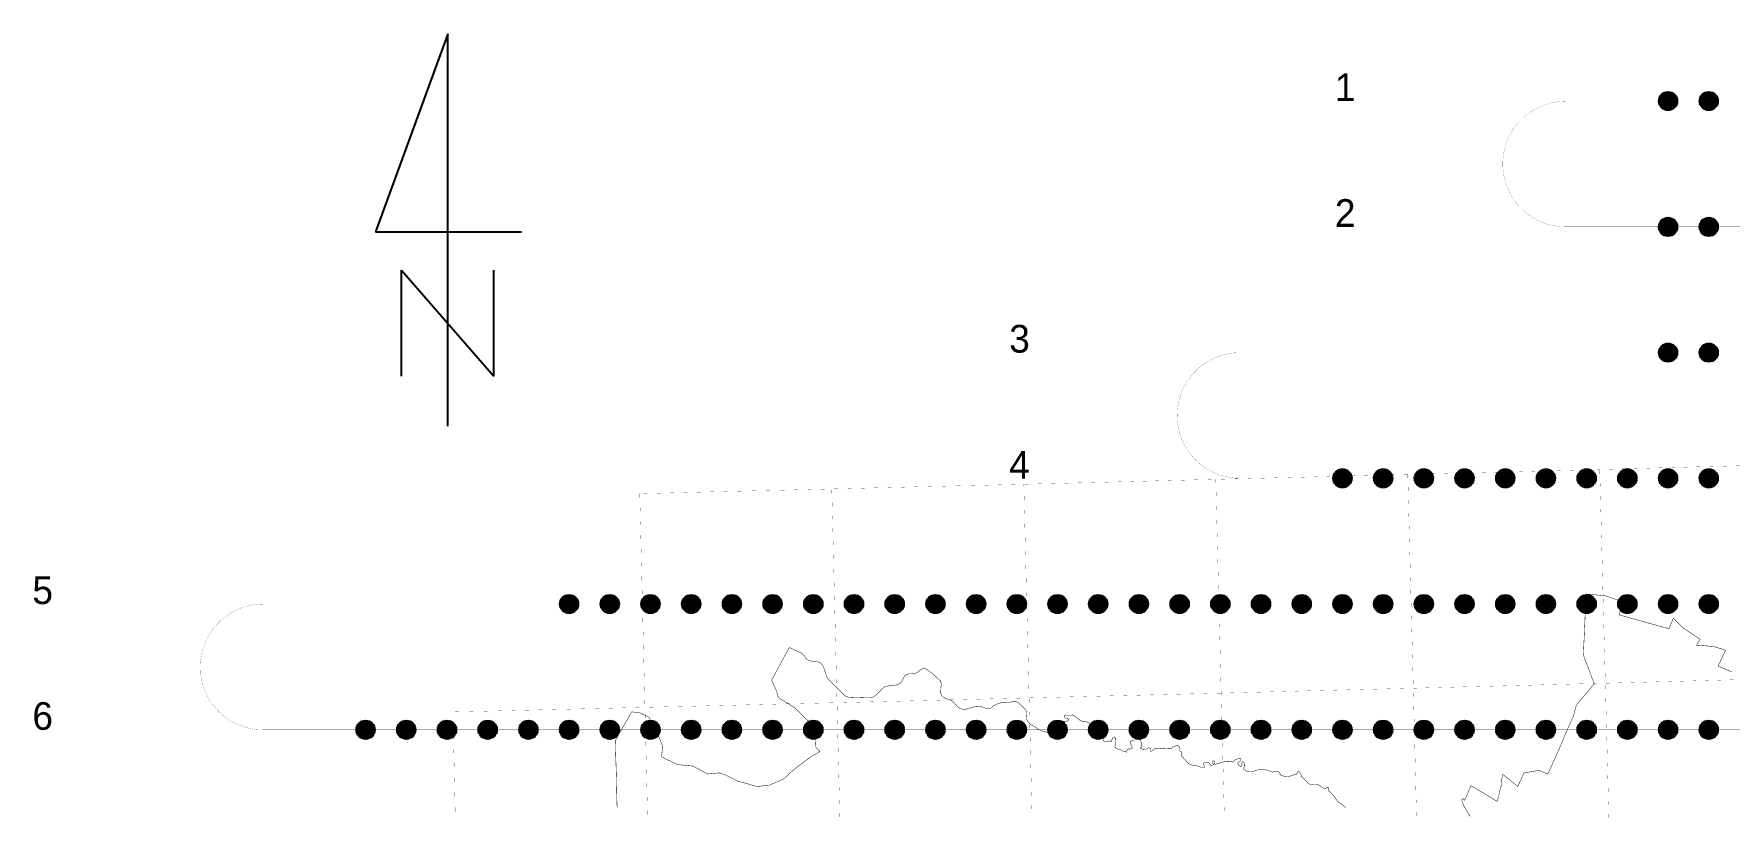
# Model space of a CAD drawing. Header units: inches. Extents: x 606089 to 652529, y 590739 to 614135.
# Drawn here: x 607852 to 626218, y 605557 to 613938 of the extents above; entities that cross this region are included whole.
import ezdxf

# ---------------------------------------------------------------- set-up
doc = ezdxf.new("R2010")
doc.units = ezdxf.units.IN
doc.header["$MEASUREMENT"] = 0
doc.layers.get('0').update_dxf_attribs({"color": 5})
for name, color, linetype in [('gminy_2019', 3, 'Continuous'), ('nadirki', 1, 'Continuous'), ('numerki', 1, 'Continuous'), ('polilinia', 1, 'Continuous')]:
    doc.layers.add(name, color=color, linetype=linetype)
doc.layers.add('polnoc', color=7, linetype='Continuous', lineweight=25, true_color=0x000000)

msp = doc.modelspace()

# ---------------------------------------------------------------- hatches: boundary and pattern name
at = {"layer": 'nadirki'}
h = msp.add_hatch(color=256, dxfattribs=at)
h.dxf.hatch_style = 1
h.paths.add_polyline_path([(625657, 613210, 1), (625457, 613210, 1)])
h = msp.add_hatch(color=256, dxfattribs=at)
h.dxf.hatch_style = 1
h.paths.add_polyline_path([(626098, 613210, 1), (625898, 613210, 1)])
h = msp.add_hatch(color=256, dxfattribs=at)
h.dxf.hatch_style = 1
h.paths.add_polyline_path([(625657, 611847, 1), (625457, 611847, 1)])
h = msp.add_hatch(color=256, dxfattribs=at)
h.dxf.hatch_style = 1
h.paths.add_polyline_path([(626098, 611847, 1), (625898, 611847, 1)])
h = msp.add_hatch(color=256, dxfattribs=at)
h.dxf.hatch_style = 1
h.paths.add_polyline_path([(625657, 610484, 1), (625457, 610484, 1)])
h = msp.add_hatch(color=256, dxfattribs=at)
h.dxf.hatch_style = 1
h.paths.add_polyline_path([(626098, 610484, 1), (625898, 610484, 1)])
h = msp.add_hatch(color=256, dxfattribs=at)
h.dxf.hatch_style = 1
h.paths.add_polyline_path([(622129, 609121, 1), (621929, 609121, 1)])
h = msp.add_hatch(color=256, dxfattribs=at)
h.dxf.hatch_style = 1
h.paths.add_polyline_path([(622570, 609121, 1), (622370, 609121, 1)])
h = msp.add_hatch(color=256, dxfattribs=at)
h.dxf.hatch_style = 1
h.paths.add_polyline_path([(623011, 609121, 1), (622811, 609121, 1)])
h = msp.add_hatch(color=256, dxfattribs=at)
h.dxf.hatch_style = 1
h.paths.add_polyline_path([(623452, 609121, 1), (623252, 609121, 1)])
h = msp.add_hatch(color=256, dxfattribs=at)
h.dxf.hatch_style = 1
h.paths.add_polyline_path([(623893, 609121, 1), (623693, 609121, 1)])
h = msp.add_hatch(color=256, dxfattribs=at)
h.dxf.hatch_style = 1
h.paths.add_polyline_path([(624334, 609121, 1), (624134, 609121, 1)])
h = msp.add_hatch(color=256, dxfattribs=at)
h.dxf.hatch_style = 1
h.paths.add_polyline_path([(624775, 609121, 1), (624575, 609121, 1)])
h = msp.add_hatch(color=256, dxfattribs=at)
h.dxf.hatch_style = 1
h.paths.add_polyline_path([(625216, 609121, 1), (625016, 609121, 1)])
h = msp.add_hatch(color=256, dxfattribs=at)
h.dxf.hatch_style = 1
h.paths.add_polyline_path([(625657, 609121, 1), (625457, 609121, 1)])
h = msp.add_hatch(color=256, dxfattribs=at)
h.dxf.hatch_style = 1
h.paths.add_polyline_path([(626098, 609121, 1), (625898, 609121, 1)])
h = msp.add_hatch(color=256, dxfattribs=at)
h.dxf.hatch_style = 1
h.paths.add_polyline_path([(613750, 607758, 1), (613550, 607758, 1)])
h = msp.add_hatch(color=256, dxfattribs=at)
h.dxf.hatch_style = 1
h.paths.add_polyline_path([(614191, 607758, 1), (613991, 607758, 1)])
h = msp.add_hatch(color=256, dxfattribs=at)
h.dxf.hatch_style = 1
h.paths.add_polyline_path([(614632, 607758, 1), (614432, 607758, 1)])
h = msp.add_hatch(color=256, dxfattribs=at)
h.dxf.hatch_style = 1
h.paths.add_polyline_path([(615073, 607758, 1), (614873, 607758, 1)])
h = msp.add_hatch(color=256, dxfattribs=at)
h.dxf.hatch_style = 1
h.paths.add_polyline_path([(615514, 607758, 1), (615314, 607758, 1)])
h = msp.add_hatch(color=256, dxfattribs=at)
h.dxf.hatch_style = 1
h.paths.add_polyline_path([(615955, 607758, 1), (615755, 607758, 1)])
h = msp.add_hatch(color=256, dxfattribs=at)
h.dxf.hatch_style = 1
h.paths.add_polyline_path([(616396, 607758, 1), (616196, 607758, 1)])
h = msp.add_hatch(color=256, dxfattribs=at)
h.dxf.hatch_style = 1
h.paths.add_polyline_path([(616837, 607758, 1), (616637, 607758, 1)])
h = msp.add_hatch(color=256, dxfattribs=at)
h.dxf.hatch_style = 1
h.paths.add_polyline_path([(617278, 607758, 1), (617078, 607758, 1)])
h = msp.add_hatch(color=256, dxfattribs=at)
h.dxf.hatch_style = 1
h.paths.add_polyline_path([(617719, 607758, 1), (617519, 607758, 1)])
h = msp.add_hatch(color=256, dxfattribs=at)
h.dxf.hatch_style = 1
h.paths.add_polyline_path([(618160, 607758, 1), (617960, 607758, 1)])
h = msp.add_hatch(color=256, dxfattribs=at)
h.dxf.hatch_style = 1
h.paths.add_polyline_path([(618601, 607758, 1), (618401, 607758, 1)])
h = msp.add_hatch(color=256, dxfattribs=at)
h.dxf.hatch_style = 1
h.paths.add_polyline_path([(619042, 607758, 1), (618842, 607758, 1)])
h = msp.add_hatch(color=256, dxfattribs=at)
h.dxf.hatch_style = 1
h.paths.add_polyline_path([(619483, 607758, 1), (619283, 607758, 1)])
h = msp.add_hatch(color=256, dxfattribs=at)
h.dxf.hatch_style = 1
h.paths.add_polyline_path([(619924, 607758, 1), (619724, 607758, 1)])
h = msp.add_hatch(color=256, dxfattribs=at)
h.dxf.hatch_style = 1
h.paths.add_polyline_path([(620365, 607758, 1), (620165, 607758, 1)])
h = msp.add_hatch(color=256, dxfattribs=at)
h.dxf.hatch_style = 1
h.paths.add_polyline_path([(620806, 607758, 1), (620606, 607758, 1)])
h = msp.add_hatch(color=256, dxfattribs=at)
h.dxf.hatch_style = 1
h.paths.add_polyline_path([(621247, 607758, 1), (621047, 607758, 1)])
h = msp.add_hatch(color=256, dxfattribs=at)
h.dxf.hatch_style = 1
h.paths.add_polyline_path([(621688, 607758, 1), (621488, 607758, 1)])
h = msp.add_hatch(color=256, dxfattribs=at)
h.dxf.hatch_style = 1
h.paths.add_polyline_path([(622129, 607758, 1), (621929, 607758, 1)])
h = msp.add_hatch(color=256, dxfattribs=at)
h.dxf.hatch_style = 1
h.paths.add_polyline_path([(622570, 607758, 1), (622370, 607758, 1)])
h = msp.add_hatch(color=256, dxfattribs=at)
h.dxf.hatch_style = 1
h.paths.add_polyline_path([(623011, 607758, 1), (622811, 607758, 1)])
h = msp.add_hatch(color=256, dxfattribs=at)
h.dxf.hatch_style = 1
h.paths.add_polyline_path([(623452, 607758, 1), (623252, 607758, 1)])
h = msp.add_hatch(color=256, dxfattribs=at)
h.dxf.hatch_style = 1
h.paths.add_polyline_path([(623893, 607758, 1), (623693, 607758, 1)])
h = msp.add_hatch(color=256, dxfattribs=at)
h.dxf.hatch_style = 1
h.paths.add_polyline_path([(624334, 607758, 1), (624134, 607758, 1)])
h = msp.add_hatch(color=256, dxfattribs=at)
h.dxf.hatch_style = 1
h.paths.add_polyline_path([(624775, 607758, 1), (624575, 607758, 1)])
h = msp.add_hatch(color=256, dxfattribs=at)
h.dxf.hatch_style = 1
h.paths.add_polyline_path([(625216, 607758, 1), (625016, 607758, 1)])
h = msp.add_hatch(color=256, dxfattribs=at)
h.dxf.hatch_style = 1
h.paths.add_polyline_path([(625657, 607758, 1), (625457, 607758, 1)])
h = msp.add_hatch(color=256, dxfattribs=at)
h.dxf.hatch_style = 1
h.paths.add_polyline_path([(626098, 607758, 1), (625898, 607758, 1)])
h = msp.add_hatch(color=256, dxfattribs=at)
h.dxf.hatch_style = 1
h.paths.add_polyline_path([(611545, 606395, 1), (611345, 606395, 1)])
h = msp.add_hatch(color=256, dxfattribs=at)
h.dxf.hatch_style = 1
h.paths.add_polyline_path([(611986, 606395, 1), (611786, 606395, 1)])
h = msp.add_hatch(color=256, dxfattribs=at)
h.dxf.hatch_style = 1
h.paths.add_polyline_path([(612427, 606395, 1), (612227, 606395, 1)])
h = msp.add_hatch(color=256, dxfattribs=at)
h.dxf.hatch_style = 1
h.paths.add_polyline_path([(612868, 606395, 1), (612668, 606395, 1)])
h = msp.add_hatch(color=256, dxfattribs=at)
h.dxf.hatch_style = 1
h.paths.add_polyline_path([(613309, 606395, 1), (613109, 606395, 1)])
h = msp.add_hatch(color=256, dxfattribs=at)
h.dxf.hatch_style = 1
h.paths.add_polyline_path([(613750, 606395, 1), (613550, 606395, 1)])
h = msp.add_hatch(color=256, dxfattribs=at)
h.dxf.hatch_style = 1
h.paths.add_polyline_path([(614191, 606395, 1), (613991, 606395, 1)])
h = msp.add_hatch(color=256, dxfattribs=at)
h.dxf.hatch_style = 1
h.paths.add_polyline_path([(614632, 606395, 1), (614432, 606395, 1)])
h = msp.add_hatch(color=256, dxfattribs=at)
h.dxf.hatch_style = 1
h.paths.add_polyline_path([(615073, 606395, 1), (614873, 606395, 1)])
h = msp.add_hatch(color=256, dxfattribs=at)
h.dxf.hatch_style = 1
h.paths.add_polyline_path([(615514, 606395, 1), (615314, 606395, 1)])
h = msp.add_hatch(color=256, dxfattribs=at)
h.dxf.hatch_style = 1
h.paths.add_polyline_path([(615955, 606395, 1), (615755, 606395, 1)])
h = msp.add_hatch(color=256, dxfattribs=at)
h.dxf.hatch_style = 1
h.paths.add_polyline_path([(616396, 606395, 1), (616196, 606395, 1)])
h = msp.add_hatch(color=256, dxfattribs=at)
h.dxf.hatch_style = 1
h.paths.add_polyline_path([(616837, 606395, 1), (616637, 606395, 1)])
h = msp.add_hatch(color=256, dxfattribs=at)
h.dxf.hatch_style = 1
h.paths.add_polyline_path([(617278, 606395, 1), (617078, 606395, 1)])
h = msp.add_hatch(color=256, dxfattribs=at)
h.dxf.hatch_style = 1
h.paths.add_polyline_path([(617719, 606395, 1), (617519, 606395, 1)])
h = msp.add_hatch(color=256, dxfattribs=at)
h.dxf.hatch_style = 1
h.paths.add_polyline_path([(618160, 606395, 1), (617960, 606395, 1)])
h = msp.add_hatch(color=256, dxfattribs=at)
h.dxf.hatch_style = 1
h.paths.add_polyline_path([(618601, 606395, 1), (618401, 606395, 1)])
h = msp.add_hatch(color=256, dxfattribs=at)
h.dxf.hatch_style = 1
h.paths.add_polyline_path([(619042, 606395, 1), (618842, 606395, 1)])
h = msp.add_hatch(color=256, dxfattribs=at)
h.dxf.hatch_style = 1
h.paths.add_polyline_path([(619483, 606395, 1), (619283, 606395, 1)])
h = msp.add_hatch(color=256, dxfattribs=at)
h.dxf.hatch_style = 1
h.paths.add_polyline_path([(619924, 606395, 1), (619724, 606395, 1)])
h = msp.add_hatch(color=256, dxfattribs=at)
h.dxf.hatch_style = 1
h.paths.add_polyline_path([(620365, 606395, 1), (620165, 606395, 1)])
h = msp.add_hatch(color=256, dxfattribs=at)
h.dxf.hatch_style = 1
h.paths.add_polyline_path([(620806, 606395, 1), (620606, 606395, 1)])
h = msp.add_hatch(color=256, dxfattribs=at)
h.dxf.hatch_style = 1
h.paths.add_polyline_path([(621247, 606395, 1), (621047, 606395, 1)])
h = msp.add_hatch(color=256, dxfattribs=at)
h.dxf.hatch_style = 1
h.paths.add_polyline_path([(621688, 606395, 1), (621488, 606395, 1)])
h = msp.add_hatch(color=256, dxfattribs=at)
h.dxf.hatch_style = 1
h.paths.add_polyline_path([(622129, 606395, 1), (621929, 606395, 1)])
h = msp.add_hatch(color=256, dxfattribs=at)
h.dxf.hatch_style = 1
h.paths.add_polyline_path([(622570, 606395, 1), (622370, 606395, 1)])
h = msp.add_hatch(color=256, dxfattribs=at)
h.dxf.hatch_style = 1
h.paths.add_polyline_path([(623011, 606395, 1), (622811, 606395, 1)])
h = msp.add_hatch(color=256, dxfattribs=at)
h.dxf.hatch_style = 1
h.paths.add_polyline_path([(623452, 606395, 1), (623252, 606395, 1)])
h = msp.add_hatch(color=256, dxfattribs=at)
h.dxf.hatch_style = 1
h.paths.add_polyline_path([(623893, 606395, 1), (623693, 606395, 1)])
h = msp.add_hatch(color=256, dxfattribs=at)
h.dxf.hatch_style = 1
h.paths.add_polyline_path([(624334, 606395, 1), (624134, 606395, 1)])
h = msp.add_hatch(color=256, dxfattribs=at)
h.dxf.hatch_style = 1
h.paths.add_polyline_path([(624775, 606395, 1), (624575, 606395, 1)])
h = msp.add_hatch(color=256, dxfattribs=at)
h.dxf.hatch_style = 1
h.paths.add_polyline_path([(625216, 606395, 1), (625016, 606395, 1)])
h = msp.add_hatch(color=256, dxfattribs=at)
h.dxf.hatch_style = 1
h.paths.add_polyline_path([(625657, 606395, 1), (625457, 606395, 1)])
h = msp.add_hatch(color=256, dxfattribs=at)
h.dxf.hatch_style = 1
h.paths.add_polyline_path([(626098, 606395, 1), (625898, 606395, 1)])

# ---------------------------------------------------------------- linework, layer by layer
at = {"const_width": 1}
for points in [[(624832, 608638), (624817, 609217), (625337, 609231), (625857, 609245), (626377, 609258), (626897, 609272), (626912, 608693), (626928, 608114), (626943, 607535), (626959, 606956), (626438, 606942), (625918, 606928), (625398, 606914), (624878, 606900), (624862, 607480), (624847, 608059), (624832, 608638)], [(616511, 608427), (616496, 609006), (617017, 609019), (617537, 609032), (618057, 609044), (618577, 609057), (618591, 608478), (618605, 607899), (618620, 607320), (618634, 606741), (618114, 606728), (617594, 606715), (617074, 606702), (616553, 606689), (616539, 607268), (616525, 607847), (616511, 608427)], [(618591, 608478), (618577, 609057), (619097, 609070), (619617, 609083), (620137, 609097), (620657, 609110), (620671, 608530), (620686, 607951), (620701, 607372), (620715, 606793), (620195, 606780), (619675, 606767), (619155, 606754), (618634, 606741), (618620, 607320), (618605, 607899), (618591, 608478)], [(620671, 608530), (620657, 609110), (621177, 609123), (621697, 609136), (622217, 609150), (622737, 609163), (622752, 608584), (622767, 608005), (622782, 607426), (622797, 606846), (622276, 606833), (621756, 606820), (621236, 606806), (620715, 606793), (620701, 607372), (620686, 607951), (620671, 608530)], [(622752, 608584), (622737, 609163), (623257, 609176), (623777, 609190), (624297, 609204), (624817, 609217), (624832, 608638), (624847, 608059), (624862, 607480), (624878, 606900), (624357, 606887), (623837, 606873), (623317, 606860), (622797, 606846), (622782, 607426), (622767, 608005), (622752, 608584)], [(614430, 608376), (614416, 608955), (614936, 608968), (615456, 608981), (615976, 608993), (616496, 609006), (616511, 608427), (616525, 607847), (616539, 607268), (616553, 606689), (616033, 606677), (615513, 606664), (614992, 606651), (614472, 606639), (614458, 607218), (614444, 607797), (614430, 608376)], [(620730, 606214), (620715, 606793), (621236, 606806), (621756, 606820), (622276, 606833), (622797, 606846), (622812, 606267), (622826, 605688), (622841, 605109), (622856, 604530), (622336, 604516), (621815, 604503), (621295, 604490), (620774, 604476), (620760, 605056), (620745, 605635), (620730, 606214)], [(622812, 606267), (622797, 606846), (623317, 606860), (623837, 606873), (624357, 606887), (624878, 606900), (624893, 606321), (624908, 605742), (624923, 605163), (624938, 604584), (624418, 604570), (623897, 604557), (623377, 604543), (622856, 604530), (622841, 605109), (622826, 605688), (622812, 606267)], [(624893, 606321), (624878, 606900), (625398, 606914), (625918, 606928), (626438, 606942), (626959, 606956), (626974, 606376), (626990, 605797), (627005, 605218), (627021, 604639), (626500, 604625), (625980, 604611), (625459, 604597), (624938, 604584), (624923, 605163), (624908, 605742), (624893, 606321)], [(614486, 606059), (614472, 606639), (614992, 606651), (615513, 606664), (616033, 606677), (616553, 606689), (616567, 606110), (616582, 605531), (616596, 604952), (616610, 604372), (616089, 604360), (615569, 604347), (615048, 604335), (614528, 604322), (614514, 604901), (614500, 605480), (614486, 606059)], [(616567, 606110), (616553, 606689), (617074, 606702), (617594, 606715), (618114, 606728), (618634, 606741), (618649, 606161), (618663, 605582), (618678, 605003), (618692, 604424), (618172, 604411), (617651, 604398), (617131, 604385), (616610, 604372), (616596, 604952), (616582, 605531), (616567, 606110)], [(618649, 606161), (618634, 606741), (619155, 606754), (619675, 606767), (620195, 606780), (620715, 606793), (620730, 606214), (620745, 605635), (620760, 605056), (620774, 604476), (620254, 604463), (619733, 604450), (619213, 604437), (618692, 604424), (618678, 605003), (618663, 605582), (618649, 606161)], [(612405, 606010), (612391, 606589), (612911, 606601), (613432, 606614), (613952, 606626), (614472, 606639), (614486, 606059), (614500, 605480), (614514, 604901), (614528, 604322), (614007, 604309), (613487, 604297), (612966, 604285), (612446, 604272), (612432, 604852), (612418, 605431), (612405, 606010)]]:
    msp.add_lwpolyline(points, dxfattribs=at)
at = {"layer": 'gminy_2019', "lineweight": 0, "const_width": 5}
for points in [[(623412, 605457), (623350, 605559), (623321, 605635), (623335, 605650), (623354, 605632), (623382, 605695), (623421, 605791), (623452, 605772), (623504, 605741), (623583, 605694), (623699, 605623), (623705, 605620), (623717, 605660), (623724, 605689), (623735, 605734), (623743, 605765), (623757, 605818), (623753, 605849), (623761, 605888), (623768, 605912), (623929, 605781), (623933, 605791), (623996, 605927), (624160, 605956), (624254, 605915), (624366, 606164), (624452, 606364), (624535, 606555), (624541, 606578), (624565, 606665), (624655, 606772), (624757, 606893), (624691, 607069), (624675, 607112), (624639, 607207), (624649, 607417), (624659, 607650), (624669, 607855), (624669, 607867), (624863, 607849), (624875, 607848), (625065, 607785), (625027, 607641), (625229, 607585), (625238, 607582), (625446, 607524), (625566, 607491), (625615, 607604), (625717, 607502), (625905, 607376), (625880, 607338), (625864, 607313), (626052, 607298), (626180, 607258), (626099, 607085), (626247, 607023)], [(614171, 605552), (614170, 605569), (614169, 605600), (614168, 605635), (614168, 605653), (614167, 605674), (614167, 605683), (614167, 605694), (614166, 605709), (614166, 605720), (614166, 605734), (614165, 605752), (614165, 605774), (614164, 605819), (614163, 605872), (614162, 605907), (614162, 605916), (614160, 605959), (614159, 606003), (614156, 606089), (614155, 606116), (614151, 606275), (614170, 606310), (614181, 606331), (614206, 606380), (614236, 606431), (614282, 606509), (614329, 606590), (614418, 606579), (614518, 606530), (614542, 606484), (614606, 606364), (614665, 606213), (614656, 606144), (614654, 606119), (614652, 606108), (614652, 606102), (614661, 606097), (614777, 606041), (614825, 606018), (614858, 606015), (614950, 606006), (614991, 606002), (614999, 605998), (615022, 605985), (615048, 605972), (615139, 605923), (615152, 605916), (615277, 605928), (615288, 605925), (615340, 605908), (615419, 605868), (615465, 605845), (615468, 605844), (615478, 605839), (615485, 605836), (615539, 605822), (615591, 605808), (615682, 605780), (615729, 605785), (615773, 605791), (615822, 605796), (615829, 605799), (615880, 605821), (615965, 605858), (615972, 605860), (615994, 605880), (616052, 605933), (616061, 605941), (616115, 605988), (616179, 606035), (616266, 606099), (616280, 606109), (616369, 606159), (616324, 606205), (616319, 606292), (616315, 606312), (616294, 606417), (616267, 606457), (616262, 606461), (616240, 606491), (616185, 606547), (616160, 606572), (616120, 606610), (616105, 606624), (616097, 606632), (616068, 606651), (616060, 606656), (615918, 606744), (615920, 606752), (615907, 606763), (615912, 606784), (615905, 606788), (615892, 606827), (615859, 606902), (615845, 606934), (615889, 607015), (615984, 607193), (616032, 607280), (616036, 607288), (616064, 607275), (616095, 607259), (616126, 607245), (616138, 607241), (616168, 607225), (616182, 607215), (616189, 607209), (616198, 607198), (616206, 607185), (616211, 607176), (616217, 607168), (616229, 607157), (616235, 607153), (616245, 607148), (616255, 607143), (616264, 607142), (616270, 607140), (616307, 607136), (616352, 607130), (616360, 607128), (616367, 607124), (616377, 607117), (616384, 607109), (616396, 607096), (616403, 607082), (616414, 607053), (616421, 607035), (616431, 607003), (616443, 606968), (616450, 606956), (616458, 606945), (616496, 606908), (616547, 606855), (616604, 606798), (616618, 606785), (616627, 606774), (616646, 606760), (616658, 606754), (616667, 606751), (616673, 606750), (616679, 606749), (616742, 606746), (616747, 606746), (616872, 606742), (616919, 606742), (616935, 606746), (616949, 606753), (616982, 606778), (616994, 606790), (617050, 606846), (617070, 606860), (617090, 606868), (617175, 606879), (617197, 606881), (617228, 606894), (617239, 606902), (617255, 606920), (617276, 606962), (617285, 606979), (617297, 606989), (617312, 606997), (617333, 607002), (617369, 607003), (617401, 607009), (617419, 607015), (617428, 607020), (617450, 607039), (617458, 607044), (617475, 607056), (617495, 607060), (617499, 607059), (617519, 607054), (617537, 607041), (617604, 606991), (617608, 606987), (617632, 606964), (617672, 606925), (617678, 606913), (617679, 606910), (617681, 606890), (617680, 606869), (617675, 606797), (617679, 606785), (617686, 606769), (617695, 606758), (617729, 606733), (617734, 606731), (617750, 606728), (617761, 606726), (617791, 606713), (617807, 606701), (617824, 606686), (617868, 606639), (617881, 606630), (617896, 606622), (617931, 606615), (617952, 606618), (618024, 606640), (618044, 606645), (618060, 606649), (618088, 606651), (618110, 606647), (618142, 606638), (618156, 606632), (618200, 606621), (618217, 606628), (618232, 606642), (618250, 606656), (618264, 606665), (618282, 606673), (618319, 606685), (618361, 606693), (618409, 606691), (618432, 606695), (618462, 606703), (618481, 606705), (618492, 606702), (618526, 606684), (618565, 606644), (618587, 606620), (618600, 606604), (618610, 606583), (618609, 606558), (618603, 606532), (618601, 606517), (618617, 606488), (618637, 606465), (618669, 606442), (618691, 606431), (618725, 606406), (618749, 606393), (618770, 606383), (618813, 606373), (618845, 606362), (618859, 606358), (618892, 606349), (618906, 606351), (618914, 606356), (618916, 606362), (618945, 606430), (618951, 606458), (618954, 606463), (618972, 606479), (618990, 606484), (619009, 606487), (619031, 606486), (619054, 606494), (619061, 606499), (619063, 606507), (619057, 606515), (619042, 606517), (619027, 606519), (619022, 606525), (619020, 606536), (619020, 606548), (619024, 606554), (619030, 606556), (619041, 606553), (619080, 606553), (619100, 606555), (619109, 606555), (619117, 606552), (619130, 606542), (619170, 606509), (619197, 606492), (619215, 606484), (619238, 606482), (619253, 606483), (619261, 606480), (619286, 606470), (619299, 606461), (619320, 606434), (619329, 606422), (619343, 606401), (619356, 606426), (619398, 606408), (619411, 606390), (619406, 606374), (619412, 606363), (619417, 606362), (619420, 606359), (619431, 606337), (619434, 606326), (619435, 606292), (619442, 606274), (619448, 606270), (619469, 606268), (619510, 606274), (619526, 606269), (619533, 606292), (619544, 606314), (619562, 606317), (619569, 606305), (619572, 606301), (619574, 606264), (619563, 606211), (619569, 606201), (619582, 606190), (619623, 606179), (619642, 606170), (619648, 606164), (619675, 606162), (619693, 606150), (619694, 606168), (619703, 606186), (619746, 606189), (619751, 606198), (619746, 606229), (619735, 606239), (619731, 606267), (619749, 606279), (619798, 606291), (619811, 606291), (619840, 606285), (619846, 606267), (619855, 606253), (619846, 606230), (619857, 606221), (619856, 606208), (619836, 606198), (619871, 606180), (619897, 606182), (619929, 606201), (619953, 606194), (619954, 606158), (619975, 606176), (619999, 606190), (620020, 606195), (620047, 606196), (620086, 606190), (620157, 606195), (620175, 606193), (620194, 606214), (620209, 606213), (620232, 606228), (620245, 606227), (620265, 606206), (620263, 606167), (620281, 606159), (620291, 606141), (620281, 606116), (620299, 606096), (620304, 606093), (620310, 606084), (620324, 606071), (620330, 606063), (620342, 606052), (620362, 606031), (620368, 606027), (620378, 606020), (620385, 606017), (620408, 606012), (620418, 606010), (620434, 606009), (620447, 606008), (620471, 606000), (620502, 605987), (620511, 605986), (620526, 605986), (620536, 605987), (620522, 606033), (620557, 606046), (620579, 606039), (620604, 606007), (620633, 606016), (620622, 606035), (620621, 606059), (620638, 606057), (620648, 606020), (620750, 606050), (620779, 606054), (620806, 606053), (620832, 606049), (620846, 606044), (620858, 606063), (620874, 606073), (620900, 606084), (620924, 606087), (620925, 606058), (620895, 606040), (620898, 606018), (620908, 606010), (620925, 605998), (620929, 605994), (620943, 606013), (620937, 606030), (620947, 606051), (620964, 606038), (620965, 606029), (620967, 605998), (620956, 605971), (620973, 605958), (620996, 605946), (621021, 605939), (621032, 605939), (621044, 605940), (621058, 605942), (621068, 605946), (621121, 605964), (621134, 605966), (621162, 605969), (621194, 605964), (621275, 605936), (621307, 605949), (621337, 605943), (621356, 605917), (621352, 605908), (621390, 605894), (621419, 605889), (621446, 605890), (621471, 605895), (621503, 605907), (621530, 605912), (621535, 605911), (621538, 605937), (621558, 605943), (621577, 605920), (621580, 605916), (621584, 605890), (621602, 605875), (621614, 605862), (621643, 605828), (621664, 605811), (621673, 605807), (621699, 605801), (621736, 605803), (621749, 605803), (621774, 605796), (621791, 605786), (621816, 605766), (621836, 605754), (621870, 605774), (621881, 605758), (621876, 605736), (621879, 605735), (621896, 605720), (621924, 605691), (621942, 605670), (621977, 605619), (621981, 605614), (622020, 605588), (622043, 605570), (622048, 605566), (622061, 605551)]]:
    msp.add_lwpolyline(points, dxfattribs=at)
at = {"layer": 'nadirki'}
for centre in [(625557, 613210), (625998, 613210), (625557, 611847), (625998, 611847), (625557, 610484), (625998, 610484), (622029, 609121), (622470, 609121), (622911, 609121), (623352, 609121), (623793, 609121), (624234, 609121), (624675, 609121), (625116, 609121), (625557, 609121), (625998, 609121), (613650, 607758), (614091, 607758), (614532, 607758), (614973, 607758), (615414, 607758), (615855, 607758), (616296, 607758), (616737, 607758), (617178, 607758), (617619, 607758), (618060, 607758), (618501, 607758), (618942, 607758), (619383, 607758), (619824, 607758), (620265, 607758), (620706, 607758), (621147, 607758), (621588, 607758), (622029, 607758), (622470, 607758), (622911, 607758), (623352, 607758), (623793, 607758), (624234, 607758), (624675, 607758), (625116, 607758), (625557, 607758), (625998, 607758), (611445, 606395), (611886, 606395), (612327, 606395), (612768, 606395), (613209, 606395), (613650, 606395), (614091, 606395), (614532, 606395), (614973, 606395), (615414, 606395), (615855, 606395), (616296, 606395), (616737, 606395), (617178, 606395), (617619, 606395), (618060, 606395), (618501, 606395), (618942, 606395), (619383, 606395), (619824, 606395), (620265, 606395), (620706, 606395), (621147, 606395), (621588, 606395), (622029, 606395), (622470, 606395), (622911, 606395), (623352, 606395), (623793, 606395), (624234, 606395), (624675, 606395), (625116, 606395), (625557, 606395), (625998, 606395)]:
    msp.add_circle(centre, 100, dxfattribs=at)
at = {"layer": 'polilinia', "const_width": 1.5}
for points in [[(637250, 613210), (624447, 613210, 0.414214), (623766, 612528, 0.414214), (624447, 611847), (639455, 611847, -0.414214)], [(639455, 610484), (620919, 610484, 0.414214), (620238, 609802, 0.414213), (620919, 609121), (643424, 609121, -0.414214)], [(643424, 607758), (610335, 607758, 0.414214), (609654, 607076, 0.414213), (610335, 606395), (649598, 606395, -0.414214)]]:
    msp.add_lwpolyline(points, format="xyb", dxfattribs=at)
at = {"layer": 'polnoc'}
for p, q in [((612335, 613938), (611554, 611792)), ((612335, 609688), (612335, 613938)), ((611554, 611792), (613135, 611792)), ((611835, 610228), (611835, 611377)), ((611835, 611377), (612835, 610228)), ((612835, 610228), (612835, 611377)), ((612335, 610228), (612335, 610228))]:
    msp.add_line(p, q, dxfattribs=at)

# ---------------------------------------------------------------- texts
at = {"layer": 'numerki'}
for s, p in [('1', (621947, 613210)), ('2', (621947, 611847)), ('3', (618419, 610484)), ('4', (618417, 609116)), ('5', (607835, 607758)), ('6', (607835, 606395))]:
    msp.add_text(s, height=300, dxfattribs=at).set_placement(p)

doc.saveas('drawing.dxf')
